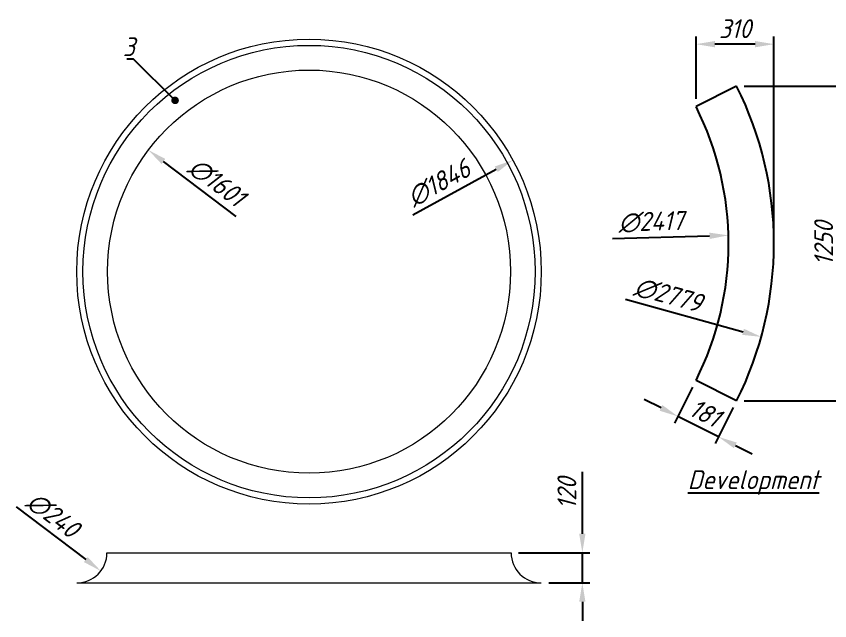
# Model space of a CAD drawing. Header units: millimetres. Extents: x 1058 to 11362, y -1423 to 10005.
# Drawn here: x 3878 to 7111, y 5201 to 7601 of the extents above; entities that cross this region are included whole.
import ezdxf

# ---------------------------------------------------------------- set-up
doc = ezdxf.new("R2010")
doc.units = ezdxf.units.MM
doc.header["$LTSCALE"] = 10
doc.header["$PDSIZE"] = -1
doc.styles.add('GENISO', font='geniso.shx', dxfattribs={"oblique": 15})
doc.dimstyles.new('Scale', dxfattribs={"dimscale": 30, "dimtxt": 2.5, "dimasz": 2.5, "dimexe": 1, "dimexo": 1, "dimgap": 0.8, "dimtad": 1, "dimdec": 0, "dimzin": 0, "dimtxsty": 'GENISO', "dimcen": 2.5, "dimclrd": 1, "dimclre": 1, "dimclrt": 256, "dimadec": 0, "dimazin": 0, "dimtfac": 1, "dimtdec": 0, "dimtmove": 0, "dimatfit": 3, "dimfxl": 1, "dimtzin": 0, "dimlwd": -1, "dimlwe": -1, "dimarcsym": 0})
doc.dimstyles.new('Scale 1B5', dxfattribs={"dimscale": 30, "dimtxt": 2.5, "dimasz": 2.5, "dimexe": 1, "dimexo": 1, "dimgap": 0.8, "dimtad": 1, "dimdec": 0, "dimlfac": 0.2, "dimzin": 0, "dimtxsty": 'GENISO', "dimcen": 2.5, "dimclrd": 1, "dimclre": 1, "dimclrt": 256, "dimadec": 0, "dimazin": 0, "dimtfac": 1, "dimtdec": 0, "dimtmove": 0, "dimatfit": 3, "dimfxl": 1, "dimtzin": 0, "dimlwd": -1, "dimlwe": -1, "dimarcsym": 0})

# ---------------------------------------------------------------- blocks, each defined once
blk = doc.blocks.new('*D28')
at = {"color": 1, "transparency": 16777216}
blk.add_line((5454.1, 6812.5), (5786, 6993.9), dxfattribs=at)
blk.add_solid([(5780, 7004.8), (5791.9, 6982.9), (5851.8, 7029.8)], dxfattribs=at)
at = {"layer": 'Defpoints', "color": 0, "transparency": 16777216}
for p in [(5851.8, 7029.8), (4231.9, 6144.6)]:
    blk.add_point(p, dxfattribs=at)
at = {"transparency": 16777216, "insert": (5557.6, 6939.2), "char_height": 75, "attachment_point": 5, "rotation": 28.656, "style": 'GENISO'}
blk.add_mtext('∅1846', dxfattribs=at)
blk = doc.blocks.new('*D29')
at = {"color": 1, "transparency": 16777216}
blk.add_line((4752.7, 6805.8), (4463.1, 7024.7), dxfattribs=at)
blk.add_solid([(4470.6, 7034.7), (4455.6, 7014.8), (4403.3, 7070)], dxfattribs=at)
at = {"layer": 'Defpoints', "color": 0, "transparency": 16777216}
for p in [(4403.3, 7070), (5680.4, 6104.4)]:
    blk.add_point(p, dxfattribs=at)
at = {"transparency": 16777216, "insert": (4674.9, 6941.7), "char_height": 75, "attachment_point": 5, "rotation": 322.9085, "style": 'GENISO'}
blk.add_mtext('∅1601', dxfattribs=at)
blk = doc.blocks.new('*D30')
at = {"color": 1, "transparency": 16777216}
for p, q in [((6127.9, 5546.1), (6127.9, 5792.2)), ((5874.8, 5471.1), (6157.9, 5471.1)), ((6127.9, 5351.1), (6127.9, 5471.1)), ((5994.8, 5351.1), (6157.9, 5351.1)), ((6127.9, 5276.1), (6127.9, 5201.1))]:
    blk.add_line(p, q, dxfattribs=at)
for points in [[(6115.4, 5546.1), (6140.4, 5546.1), (6127.9, 5471.1)], [(6115.4, 5276.1), (6140.4, 5276.1), (6127.9, 5351.1)]]:
    blk.add_solid(points, dxfattribs=at)
at = {"layer": 'Defpoints', "color": 0, "transparency": 16777216}
for p in [(5844.8, 5471.1), (6127.9, 5471.1), (5964.8, 5351.1)]:
    blk.add_point(p, dxfattribs=at)
at = {"transparency": 16777216, "insert": (6066.4, 5706.6), "char_height": 75, "attachment_point": 5, "rotation": 90, "style": 'GENISO'}
blk.add_mtext('120', dxfattribs=at)
blk = doc.blocks.new('*D31')
at = {"color": 1, "transparency": 16777216}
blk.add_line((3878.3, 5653.9), (4154.6, 5443.8), dxfattribs=at)
blk.add_solid([(4162.2, 5453.8), (4147.1, 5433.9), (4214.3, 5398.5)], dxfattribs=at)
at = {"layer": 'Defpoints', "color": 0, "transparency": 16777216}
for p in [(4023.3, 5543.7), (4214.3, 5398.5)]:
    blk.add_point(p, dxfattribs=at)
at = {"transparency": 16777216, "insert": (4023.9, 5620.6), "char_height": 75, "attachment_point": 5, "rotation": 322.7538, "style": 'GENISO'}
blk.add_mtext('∅240', dxfattribs=at)
blk = doc.blocks.new('*D91')
at = {"color": 1, "transparency": 16777216}
blk.add_line((6248, 6719), (6633.5, 6729.3), dxfattribs=at)
blk.add_solid([(6633.1, 6741.8), (6633.8, 6716.8), (6708.4, 6731.3)], dxfattribs=at)
at = {"layer": 'Defpoints', "color": 0, "transparency": 16777216}
for p in [(6708.4, 6731.3), (4291.9, 6666.6)]:
    blk.add_point(p, dxfattribs=at)
at = {"transparency": 16777216, "insert": (6401.6, 6784.6), "char_height": 75, "attachment_point": 5, "rotation": 1.5344, "style": 'GENISO'}
blk.add_mtext('∅2417', dxfattribs=at)
blk = doc.blocks.new('*D92')
at = {"color": 1, "transparency": 16777216}
blk.add_line((6299.3, 6477.6), (6766.8, 6348.1), dxfattribs=at)
blk.add_solid([(6770.1, 6360.2), (6763.5, 6336.1), (6839.1, 6328.1)], dxfattribs=at)
at = {"layer": 'Defpoints', "color": 0, "transparency": 16777216}
for p in [(4161.3, 7069.8), (6839.1, 6328.1)]:
    blk.add_point(p, dxfattribs=at)
at = {"transparency": 16777216, "insert": (6469.1, 6494.4), "char_height": 75, "attachment_point": 5, "rotation": 344.518, "style": 'GENISO'}
blk.add_mtext('∅2779', dxfattribs=at)
blk = doc.blocks.new('*D93')
at = {"color": 1, "transparency": 16777216}
for p, q in [((6771, 7323.9), (7178.5, 7323.9)), ((7148.5, 7248.9), (7148.5, 6148.9)), ((6771, 6073.9), (7178.5, 6073.9))]:
    blk.add_line(p, q, dxfattribs=at)
for points in [[(7136, 7248.9), (7161, 7248.9), (7148.5, 7323.9)], [(7136, 6148.9), (7161, 6148.9), (7148.5, 6073.9)]]:
    blk.add_solid(points, dxfattribs=at)
at = {"layer": 'Defpoints', "color": 0, "transparency": 16777216}
for p in [(6741, 7323.9), (6741, 6073.9), (7148.5, 6073.9)]:
    blk.add_point(p, dxfattribs=at)
at = {"transparency": 16777216, "insert": (7087, 6698.9), "char_height": 75, "attachment_point": 5, "rotation": 90, "style": 'GENISO'}
blk.add_mtext('1250', dxfattribs=at)
blk = doc.blocks.new('*D94')
at = {"color": 1, "transparency": 16777216}
for p, q in [((6566.2, 6128.4), (6494.2, 5985.5)), ((6440.7, 6046), (6373.7, 6079.8)), ((6727.5, 6047.2), (6655.5, 5904.3)), ((6669, 5931.1), (6507.7, 6012.3)), ((6736, 5897.3), (6803, 5863.6))]:
    blk.add_line(p, q, dxfattribs=at)
for points in [[(6446.3, 6057.2), (6435.1, 6034.9), (6507.7, 6012.3)], [(6741.6, 5908.5), (6730.3, 5886.1), (6669, 5931.1)]]:
    blk.add_solid(points, dxfattribs=at)
at = {"layer": 'Defpoints', "color": 0, "transparency": 16777216}
for p in [(6579.7, 6155.2), (6741, 6073.9), (6507.7, 6012.3)]:
    blk.add_point(p, dxfattribs=at)
at = {"transparency": 16777216, "insert": (6616, 6026.6), "char_height": 75, "attachment_point": 5, "rotation": 333.2648, "style": 'GENISO'}
blk.add_mtext('181', dxfattribs=at)
blk = doc.blocks.new('*D95')
at = {"color": 1, "transparency": 16777216}
for p, q in [((6579.7, 7272.7), (6579.7, 7520.3)), ((6889.5, 6728.9), (6889.5, 7520.3)), ((6814.5, 7490.3), (6654.7, 7490.3))]:
    blk.add_line(p, q, dxfattribs=at)
for points in [[(6654.7, 7502.8), (6654.7, 7477.8), (6579.7, 7490.3)], [(6814.5, 7502.8), (6814.5, 7477.8), (6889.5, 7490.3)]]:
    blk.add_solid(points, dxfattribs=at)
at = {"layer": 'Defpoints', "color": 0, "transparency": 16777216}
for p in [(6579.7, 7490.3), (6579.7, 7242.7), (6889.5, 6698.9)]:
    blk.add_point(p, dxfattribs=at)
at = {"transparency": 16777216, "insert": (6734.6, 7551.8), "char_height": 75, "attachment_point": 5, "style": 'GENISO'}
blk.add_mtext('310', dxfattribs=at)

msp = doc.modelspace()

# ---------------------------------------------------------------- linework, layer by layer
at = {"color": 3}
for p, q in [((6741, 7323.9), (6579.7, 7242.7)), ((6741, 6073.9), (6579.7, 6155.2))]:
    msp.add_line(p, q, dxfattribs=at)
at = {"color": 3, "lineweight": 13}
for p, q in [((4238.8, 5471.1), (5041.8, 5471.1)), ((5041.8, 5471.1), (5844.8, 5471.1)), ((4118.8, 5351.1), (5041.8, 5351.1)), ((5041.8, 5351.1), (5964.8, 5351.1))]:
    msp.add_line(p, q, dxfattribs=at)
for radius in [923, 898.4, 800.5]:
    msp.add_circle((5041.8, 6587.2), radius, dxfattribs=at)
at = {"color": 3}
for radius in [1389.3, 1208.7]:
    msp.add_arc((5500.2, 6698.9), radius, 333.2648, 26.7352, dxfattribs=at)
at = {"color": 3, "lineweight": 13}
for centre, start, end in [((4118.8, 5471.1), 270, 0), ((5964.8, 5471.1), 180, 270)]:
    msp.add_arc(centre, 120, start, end, dxfattribs=at)

# ---------------------------------------------------------------- texts
at = {"char_height": 75, "attachment_point": 5, "style": 'GENISO'}
for s, insert in [('3', (4325.8, 7480.1)), ('{\\LDevelopment}', (6807.8, 5749.8))]:
    msp.add_mtext(s, dxfattribs=dict(at, insert=insert))

# ---------------------------------------------------------------- dimensions: what is measured, and where the dimension line sits
dim = msp.add_linear_dim(base=(6579.7, 7490.3), p1=(6889.5, 6698.9), p2=(6579.7, 7242.7), dimstyle='Scale')
dim.commit()
dim.dimension.update_dxf_attribs({"geometry": '*D95', "text_midpoint": (6734.6, 7551.8)})
dim = msp.add_linear_dim(base=(7148.5, 6073.9), p1=(6741, 7323.9), p2=(6741, 6073.9), angle=90, dimstyle='Scale')
dim.commit()
dim.dimension.update_dxf_attribs({"geometry": '*D93', "text_midpoint": (7087, 6698.9)})
for p1, p2, picture, middle in [((5680.4, 6104.4), (4403.3, 7070), '*D29', (4637.8, 6892.6)), ((4161.3, 7069.8), (6839.1, 6328.1), '*D92', (6452.7, 6435.1)), ((4231.9, 6144.6), (5851.8, 7029.8), '*D28', (5587.1, 6885.2)), ((4291.9, 6666.6), (6708.4, 6731.3), '*D91', (6403.3, 6723.1)), ((4023.3, 5543.7), (4214.3, 5398.5), '*D31', (3986.6, 5571.6))]:
    dim = msp.add_diameter_dim_2p(p1=p1, p2=p2, dimstyle='Scale')
    dim.commit()
    dim.dimension.update_dxf_attribs({"geometry": picture, "text_midpoint": middle, "dimtype": 163})
dim = msp.add_aligned_dim(p1=(6741, 6073.9), p2=(6579.7, 6155.2), distance=160, dimstyle='Scale')
dim.commit()
dim.dimension.update_dxf_attribs({"geometry": '*D94', "text_midpoint": (6616, 6026.6)})
dim = msp.add_linear_dim(base=(6127.9, 5471.1), p1=(5964.8, 5351.1), p2=(5844.8, 5471.1), angle=90, dimstyle='Scale')
dim.commit()
dim.dimension.update_dxf_attribs({"geometry": '*D30', "text_midpoint": (6127.9, 5706.6), "dimtype": 160})

# ---------------------------------------------------------------- leaders
msp.add_leader([(4509.4, 7267.1), (4343.7, 7430.3), (4317.2, 7430.3)], dimstyle='Scale 1B5', override={"dimasz": 1, "dimldrblk": 'Dot'})

doc.saveas('drawing.dxf')
